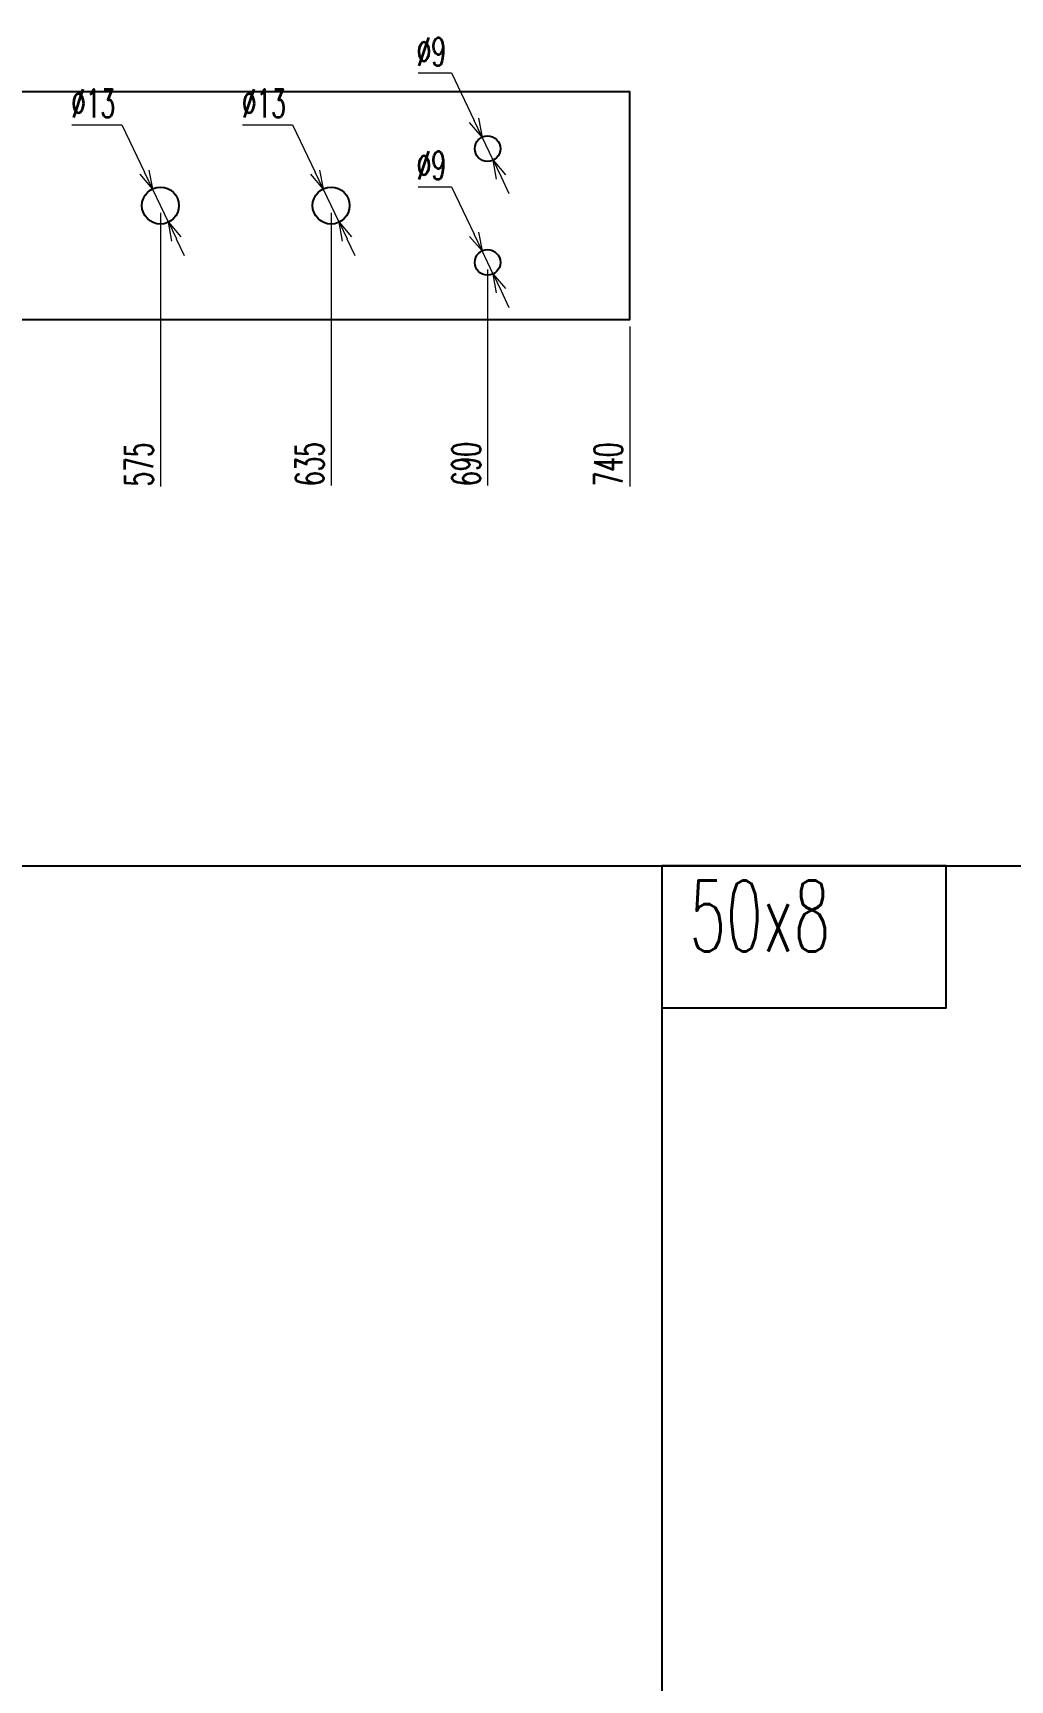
# Model space of a CAD drawing. Header units: millimetres. Extents: x 44190 to 77260, y -67199 to -50358.
# Drawn here: x 58577 to 58921, y -53566 to -52987 of the extents above; entities that cross this region are included whole.
import ezdxf
from ezdxf.enums import TextEntityAlignment as Align

# ---------------------------------------------------------------- set-up
doc = ezdxf.new("R2010")
doc.units = ezdxf.units.MM
doc.header["$LTSCALE"] = 3
doc.layers.add('@.VISIBLE', color=7, linetype='Continuous')
doc.layers.add('dim', color=7, linetype='Continuous')
doc.styles.add('Ann_w01', font='romans.shx', dxfattribs={"width": 0.6, "bigfont": 'chineset.shx'})
doc.dimstyles.new('Dim 01_SC05', dxfattribs={"dimscale": 5, "dimtxt": 2, "dimasz": 1.3, "dimexe": 0.5, "dimexo": 0.5, "dimgap": 0.5, "dimtad": 1, "dimtoh": 1, "dimdec": 1, "dimzin": 12, "dimdsep": 46, "dimtxsty": 'Ann_w01', "dimblk": 'OPEN30', "dimcen": 1.5, "dimclrd": 6, "dimclre": 6, "dimclrt": 3, "dimadec": 1, "dimazin": 3, "dimtm": 1e-09, "dimtfac": 1, "dimtdec": 1, "dimtmove": 0, "dimatfit": 3, "dimldrblk": 'OPEN30', "dimfxl": 1, "dimtolj": 1, "dimlwd": 20, "dimlwe": 20, "dimarcsym": 0})

# ---------------------------------------------------------------- blocks, each defined once
blk = doc.blocks.new('*D639')
at = {"color": 6, "lineweight": 20, "transparency": 16777216}
blk.add_line((58621.83, -53049.96), (58621.83, -53146.19), dxfattribs=at)
at = {"layer": 'Defpoints', "color": 0, "transparency": 16777216}
for p in [(58046.83, -53047.46), (58621.83, -53047.46), (58621.83, -53128.26)]:
    blk.add_point(p, dxfattribs=at)
at = {"color": 3, "transparency": 16777216, "insert": (58614.33, -53138.48), "char_height": 10, "attachment_point": 5, "rotation": 90, "style": 'Ann_w01'}
blk.add_mtext('\\A1;575', dxfattribs=at)
blk = doc.blocks.new('_Open30')
at = {"color": 0, "linetype": 'ByBlock', "lineweight": -2}
for p, q in [((-1, 0.268), (0, 0)), ((0, 0), (-1, -0.268)), ((0, 0), (-1, 0))]:
    blk.add_line(p, q, dxfattribs=at)
blk = doc.blocks.new('*D640')
at = {"color": 6, "lineweight": 20, "transparency": 16777216}
blk.add_line((58681.83, -53049.96), (58681.83, -53145.91), dxfattribs=at)
at = {"layer": 'Defpoints', "color": 0, "transparency": 16777216}
for p in [(58046.83, -53047.46), (58681.83, -53047.46), (58681.83, -53128.26)]:
    blk.add_point(p, dxfattribs=at)
at = {"color": 3, "transparency": 16777216, "insert": (58674.33, -53138.33), "char_height": 10, "attachment_point": 5, "rotation": 90, "style": 'Ann_w01'}
blk.add_mtext('\\A1;635', dxfattribs=at)
blk = doc.blocks.new('*D641')
at = {"color": 6, "lineweight": 20, "transparency": 16777216}
blk.add_line((58736.83, -53069.96), (58736.83, -53145.91), dxfattribs=at)
at = {"layer": 'Defpoints', "color": 0, "transparency": 16777216}
for p in [(58046.83, -53047.46), (58736.83, -53067.46), (58736.83, -53128.26)]:
    blk.add_point(p, dxfattribs=at)
at = {"color": 3, "transparency": 16777216, "insert": (58729.33, -53138.33), "char_height": 10, "attachment_point": 5, "rotation": 90, "style": 'Ann_w01'}
blk.add_mtext('\\A1;690', dxfattribs=at)
blk = doc.blocks.new('*D642')
at = {"color": 6, "lineweight": 20, "transparency": 16777216}
blk.add_line((58786.83, -53089.96), (58786.83, -53146.19), dxfattribs=at)
at = {"layer": 'Defpoints', "color": 0, "transparency": 16777216}
for p in [(58046.83, -53047.46), (58786.83, -53087.46), (58786.83, -53128.26)]:
    blk.add_point(p, dxfattribs=at)
at = {"color": 3, "transparency": 16777216, "insert": (58779.33, -53138.48), "char_height": 10, "attachment_point": 5, "rotation": 90, "style": 'Ann_w01'}
blk.add_mtext('\\A1;740', dxfattribs=at)
blk = doc.blocks.new('*D647')
at = {"color": 6, "lineweight": 20, "transparency": 16777216}
for p, q in [((58650.63, -53019.03), (58668.27, -53019.03)), ((58668.27, -53019.03), (58676.23, -53035.73)), ((58684.63, -53053.33), (58679.03, -53041.59)), ((58687.42, -53059.19), (58690.22, -53065.06))]:
    blk.add_line(p, q, dxfattribs=at)
at = {"layer": 'Defpoints', "color": 0, "transparency": 16777216}
for p in [(58679.03, -53041.59), (58684.63, -53053.33)]:
    blk.add_point(p, dxfattribs=at)
at = {"color": 6, "lineweight": 20, "transparency": 16777216, "xscale": 6.5, "yscale": 6.5, "zscale": 6.5}
for p, rotation in [((58679.03, -53041.59), 295.4934943765821), ((58684.63, -53053.33), 115.4934943765821)]:
    blk.add_blockref('_Open30', p, dxfattribs=dict(at, rotation=rotation))
at = {"color": 3, "transparency": 16777216, "insert": (58658.2, -53011.53), "char_height": 10, "attachment_point": 5, "style": 'Ann_w01'}
blk.add_mtext('\\A1;∅13', dxfattribs=at)
blk = doc.blocks.new('*D654')
at = {"color": 6, "lineweight": 20, "transparency": 16777216}
for p, q in [((58590.63, -53019.03), (58608.27, -53019.03)), ((58608.27, -53019.03), (58616.23, -53035.73)), ((58624.63, -53053.33), (58619.03, -53041.59)), ((58627.42, -53059.19), (58630.22, -53065.06))]:
    blk.add_line(p, q, dxfattribs=at)
at = {"layer": 'Defpoints', "color": 0, "transparency": 16777216}
for p in [(58619.03, -53041.59), (58624.63, -53053.33)]:
    blk.add_point(p, dxfattribs=at)
at = {"color": 6, "lineweight": 20, "transparency": 16777216, "xscale": 6.5, "yscale": 6.5, "zscale": 6.5}
for p, rotation in [((58619.03, -53041.59), 295.493494376473), ((58624.63, -53053.33), 115.493494376473)]:
    blk.add_blockref('_Open30', p, dxfattribs=dict(at, rotation=rotation))
at = {"color": 3, "transparency": 16777216, "insert": (58598.2, -53011.53), "char_height": 10, "attachment_point": 5, "style": 'Ann_w01'}
blk.add_mtext('\\A1;∅13', dxfattribs=at)
blk = doc.blocks.new('*D656')
at = {"color": 6, "lineweight": 20, "transparency": 16777216}
for p, q in [((58712.49, -53000.83), (58724.13, -53000.83)), ((58724.13, -53000.83), (58732.09, -53017.53)), ((58738.77, -53031.52), (58734.89, -53023.4)), ((58741.56, -53037.39), (58744.36, -53043.26))]:
    blk.add_line(p, q, dxfattribs=at)
at = {"layer": 'Defpoints', "color": 0, "transparency": 16777216}
for p in [(58734.89, -53023.4), (58738.77, -53031.52)]:
    blk.add_point(p, dxfattribs=at)
at = {"color": 6, "lineweight": 20, "transparency": 16777216, "xscale": 6.5, "yscale": 6.5, "zscale": 6.5}
for p, rotation in [((58734.89, -53023.4), 295.4934943766133), ((58738.77, -53031.52), 115.4934943766133)]:
    blk.add_blockref('_Open30', p, dxfattribs=dict(at, rotation=rotation))
at = {"color": 3, "transparency": 16777216, "insert": (58717.06, -52993.33), "char_height": 10, "attachment_point": 5, "style": 'Ann_w01'}
blk.add_mtext('\\A1;∅9', dxfattribs=at)
blk = doc.blocks.new('*D657')
at = {"color": 6, "lineweight": 20, "transparency": 16777216}
for p, q in [((58712.49, -53040.83), (58724.13, -53040.83)), ((58724.13, -53040.83), (58732.09, -53057.53)), ((58738.77, -53071.52), (58734.89, -53063.4)), ((58741.56, -53077.39), (58744.36, -53083.26))]:
    blk.add_line(p, q, dxfattribs=at)
at = {"layer": 'Defpoints', "color": 0, "transparency": 16777216}
for p in [(58734.89, -53063.4), (58738.77, -53071.52)]:
    blk.add_point(p, dxfattribs=at)
at = {"color": 6, "lineweight": 20, "transparency": 16777216, "xscale": 6.5, "yscale": 6.5, "zscale": 6.5}
for p, rotation in [((58734.89, -53063.4), 295.4934943765516), ((58738.77, -53071.52), 115.4934943765516)]:
    blk.add_blockref('_Open30', p, dxfattribs=dict(at, rotation=rotation))
at = {"color": 3, "transparency": 16777216, "insert": (58717.06, -53033.33), "char_height": 10, "attachment_point": 5, "style": 'Ann_w01'}
blk.add_mtext('\\A1;∅9', dxfattribs=at)

msp = doc.modelspace()

# ---------------------------------------------------------------- linework, layer by layer
for p, q in [((57471.29, -53279.56), (62010.49, -53279.56)), ((58798.1, -53279.56), (58798.1, -54149.32))]:
    msp.add_line(p, q)
at = {"color": 4}
msp.add_lwpolyline([(58046.83, -53007.46), (58046.83, -53087.46), (58786.83, -53087.46), (58786.83, -53007.46)], close=True, dxfattribs=at)
for centre, radius in [((58736.83, -53027.46), 4.5), ((58621.83, -53047.46), 6.5), ((58681.83, -53047.46), 6.5), ((58736.83, -53067.46), 4.5)]:
    msp.add_circle(centre, radius, dxfattribs=at)
at = {"layer": '@.VISIBLE'}
msp.add_lwpolyline([(58798.1, -53329.56), (58898.1, -53329.56), (58898.1, -53279.56), (58798.1, -53279.56)], close=True, dxfattribs=at)

# ---------------------------------------------------------------- texts
at = {"layer": 'dim', "color": 1, "style": 'Ann_w01', "width": 0.6}
msp.add_text('50x8', height=25, dxfattribs=at).set_placement((58807.81, -53317.19), align=Align.BOTTOM_LEFT)

# ---------------------------------------------------------------- dimensions: what is measured, and where the dimension line sits
for p1, p2, picture, middle in [((58738.77, -53031.52), (58734.89, -53023.4), '*D656', (58717.06, -53000.83)), ((58624.63, -53053.33), (58619.03, -53041.59), '*D654', (58598.2, -53019.03)), ((58684.63, -53053.33), (58679.03, -53041.59), '*D647', (58658.2, -53019.03)), ((58738.77, -53071.52), (58734.89, -53063.4), '*D657', (58717.06, -53040.83))]:
    dim = msp.add_diameter_dim_2p(p1=p1, p2=p2, dimstyle='Dim 01_SC05')
    dim.commit()
    dim.dimension.update_dxf_attribs({"geometry": picture, "text_midpoint": middle, "dimtype": 163})
for feature_location, offset, picture, middle in [((58621.83, -53047.46), (0, -80.8), '*D639', (58614.33, -53138.48)), ((58681.83, -53047.46), (0, -80.8), '*D640', (58674.33, -53138.33)), ((58736.83, -53067.46), (0, -60.8), '*D641', (58729.33, -53138.33)), ((58786.83, -53087.46), (0, -40.8), '*D642', (58779.33, -53138.48))]:
    dim = msp.add_ordinate_dim(feature_location=feature_location, offset=offset, dtype=1, origin=(58046.83, -53047.46), dimstyle='Dim 01_SC05')
    dim.commit()
    dim.dimension.update_dxf_attribs({"geometry": picture, "text_midpoint": middle})

doc.saveas('drawing.dxf')
